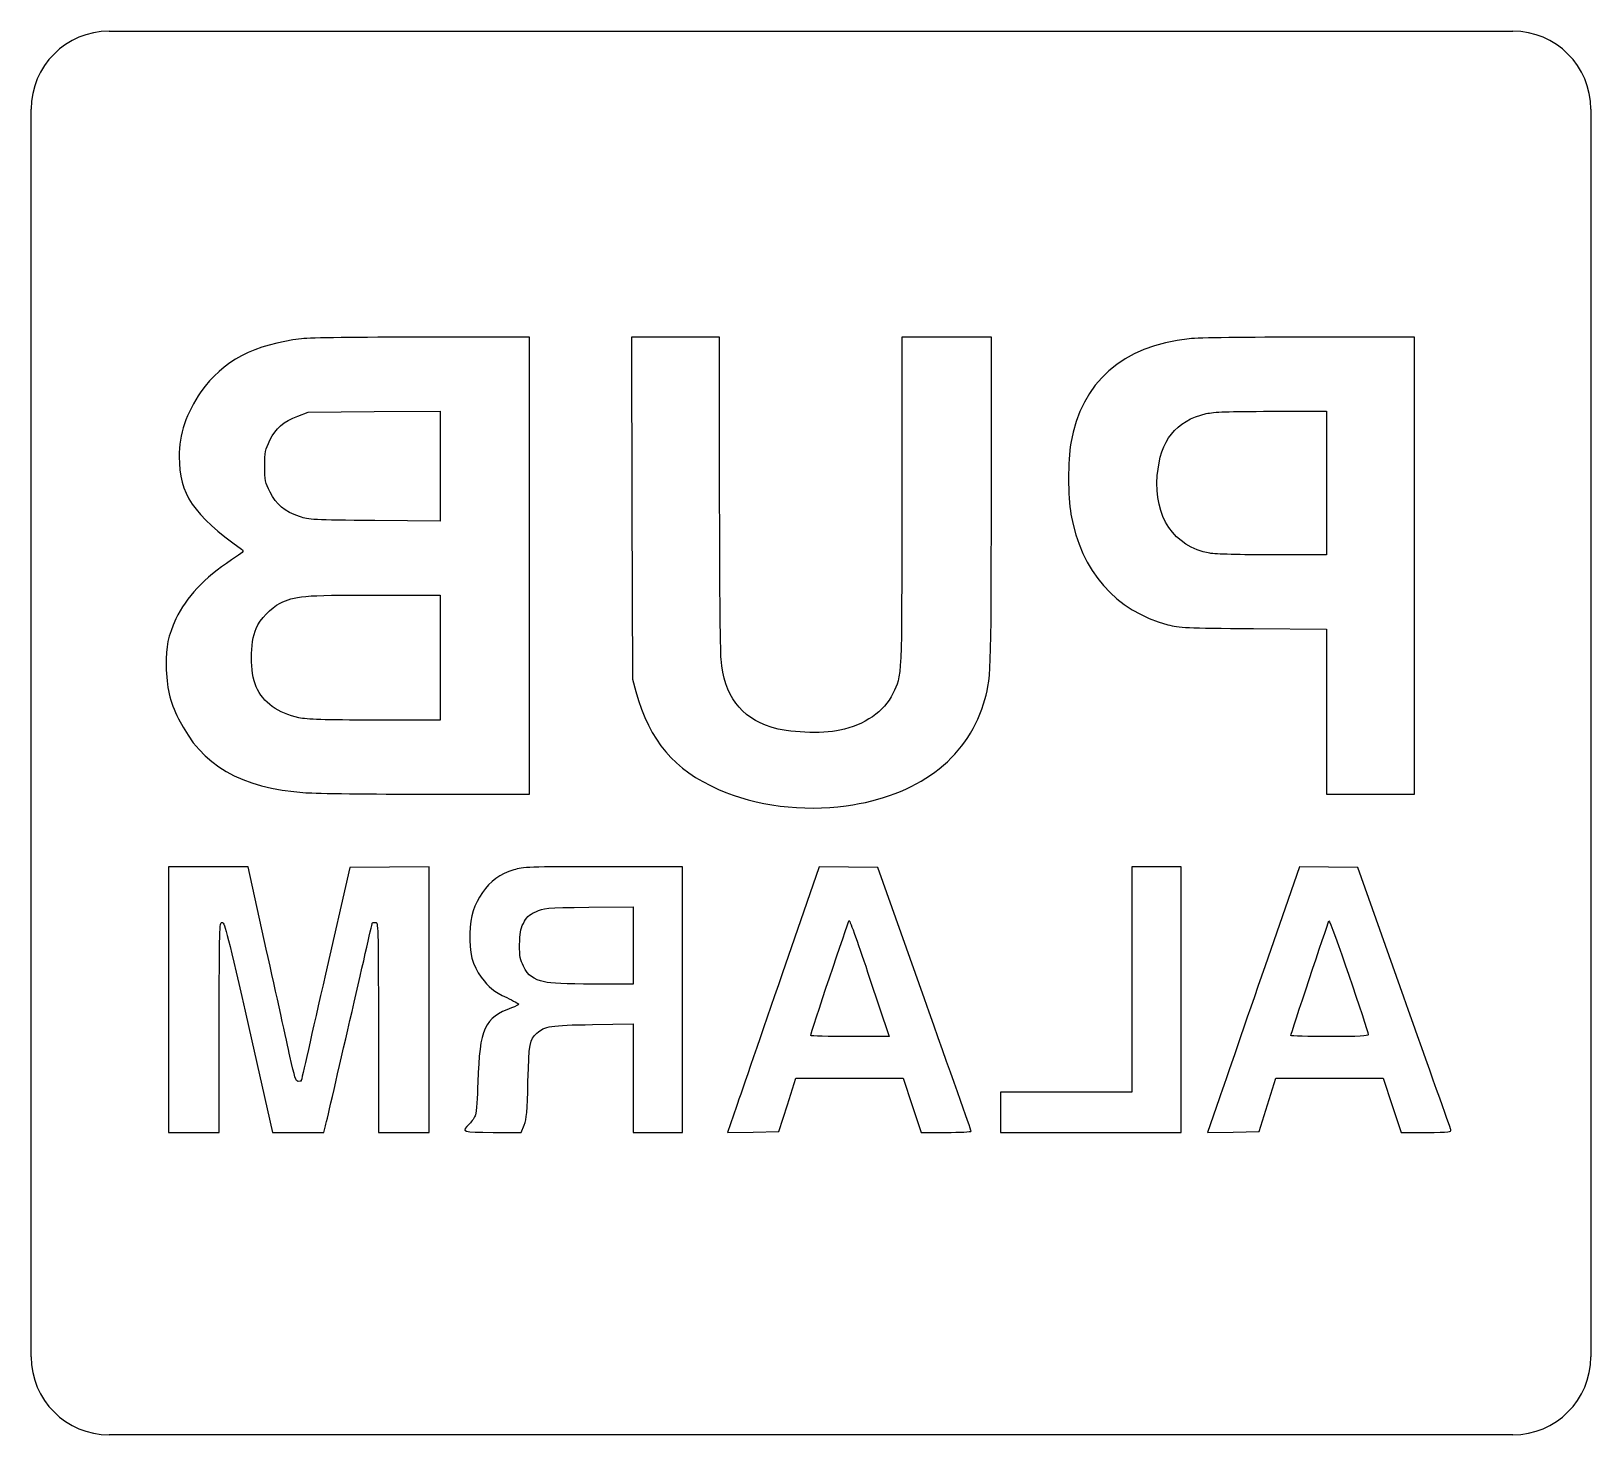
# Model space of a CAD drawing. Header units: millimetres. Extents: x 0 to 100, y 0 to 90.
import ezdxf

# ---------------------------------------------------------------- set-up
doc = ezdxf.new("R2010")
doc.units = ezdxf.units.MM
doc.layers.add('Layer_1', color=7, linetype='CONTINUOUS')

msp = doc.modelspace()

# ---------------------------------------------------------------- linework, layer by layer
at = {"layer": 'Layer_1'}
for p, q in [((5, 90), (95, 90)), ((0, 5), (0, 85)), ((100, 85), (100, 5)), ((95, 0), (5, 0))]:
    msp.add_line(p, q, dxfattribs=at)
at = {"layer": 'Layer_1', "color": 7}
for points in [[(31.961136, 55.727637), (31.961136, 70.380259), (25.125942, 70.380259)], [(44.141923, 60.554091), (44.138593, 70.380259), (41.313687, 70.380259), (38.488781, 70.380259), (38.518414, 59.415542), (38.54805, 48.450825), (38.769849, 47.658791)], [(61.562999, 59.861061), (61.563281, 70.380259), (58.692158, 70.380259), (55.821035, 70.380259), (55.819624, 59.861061)], [(88.690551, 55.727637), (88.690551, 70.380259), (81.954364, 70.380259)], [(17.095001, 65.320401), (17.75403, 65.575482), (21.98646, 65.607576), (26.21889, 65.639671), (26.21889, 62.113352), (26.21889, 58.587031), (22.035962, 58.620889)], [(79.507909, 65.626593), (83.047312, 65.628004), (83.047312, 61.024307), (83.047312, 56.420611), (79.600346, 56.420611)], [(17.209507, 58.874719), (17.209507, 58.874719)], [(75.565925, 56.527912), (75.565925, 56.527965)], [(25.402105, 41.077899), (31.961136, 41.07502), (31.961136, 55.727645), (31.961136, 55.727637)], [(78.369352, 51.693908), (83.047304, 51.654673), (83.047304, 46.364841), (83.047304, 41.075012), (85.868922, 41.075012), (88.690543, 41.075012), (88.690543, 55.727637), (88.690551, 55.727637)], [(21.986547, 53.844836), (26.21898, 53.84653), (26.21898, 49.83686), (26.21898, 45.827188), (22.036052, 45.828882)], [(17.161823, 45.977037), (17.161823, 45.977031), (17.161733, 45.977085)], [(52.256938, 40.333199), (52.257, 40.333199)], [(15.073221, 31.149849), (13.911583, 36.421825), (11.352866, 36.421825), (8.794149, 36.421825), (8.794149, 27.907463), (8.794149, 19.393101), (10.427719, 19.393101), (12.061289, 19.393101), (12.061289, 26.125387)], [(25.525862, 27.909122), (25.525862, 36.425155), (22.978296, 36.398739), (20.430732, 36.372323), (18.872076, 29.541033)], [(41.762553, 27.907451), (41.762553, 36.421814), (36.674264, 36.421814)], [(57.270622, 27.956953), (54.275541, 36.372312), (52.399982, 36.39853), (50.524427, 36.424749), (48.157073, 29.567243)], [(73.740916, 27.907451), (73.740916, 36.421814), (72.156848, 36.421814), (70.572779, 36.421814), (70.572779, 29.194506), (70.572779, 21.967199), (66.3651, 21.967199), (62.157421, 21.967199), (62.157421, 20.680144), (62.157421, 19.393089), (67.949168, 19.393089), (73.740916, 19.393089), (73.740916, 27.907451), (73.740916, 27.907451)], [(88.013317, 28.055957), (85.058577, 36.372312), (83.185045, 36.399123), (81.31151, 36.425934), (79.112025, 30.062859)], [(35.748047, 33.829749), (38.594419, 33.861299), (38.594419, 31.379394), (38.594419, 28.897493), (36.045061, 28.898904)], [(32.91411, 29.037277), (32.91411, 29.037413)], [(53.760251, 29.290402), (55.012308, 25.531349), (52.496105, 25.531349)], [(22.258722, 26.125475), (22.258722, 19.393188), (23.892292, 19.393188), (25.525862, 19.393188), (25.525862, 27.909221), (25.525862, 27.909122)], [(35.995556, 26.304003), (38.594419, 26.342625), (38.594419, 22.867857), (38.594419, 19.393089), (40.178485, 19.393089), (41.762553, 19.393089), (41.762553, 27.907451), (41.762553, 27.907451)], [(13.94951, 26.125712), (15.476934, 19.393752), (17.1235, 19.39347), (18.770069, 19.393188), (18.87461, 19.813956)], [(49.979904, 25.605585), (49.979904, 25.605585)], [(80.770213, 25.607148), (80.770213, 25.607148)], [(45.213171, 21.049031), (44.636622, 19.388323), (46.291449, 19.415472), (47.946276, 19.442622), (48.48862, 21.150445), (49.030963, 22.858267), (52.468354, 22.858267), (55.905744, 22.858267), (56.480106, 21.125694), (57.054468, 19.39312), (58.665406, 19.39312)], [(76.169785, 21.544052), (75.42703, 19.388323), (77.076732, 19.415472), (78.726431, 19.442622), (79.270431, 21.150445), (79.814431, 22.858267), (83.255242, 22.858267), (86.696053, 22.858267), (87.270418, 21.125694), (87.844779, 19.39312), (89.462388, 19.39312)], [(29.613182, 19.393089), (31.423404, 19.393089), (31.610249, 19.863359)], [(60.271025, 19.467373), (60.271025, 19.467342)], [(91.024026, 19.566377), (91.024026, 19.566345)]]:
    msp.add_lwpolyline(points, dxfattribs=at)
at = {"layer": 'Layer_1'}
for centre, start, end in [((5, 85), 90, 180), ((95, 85), 0, 90), ((5, 5), 180, 270), ((95, 5), 270, 0)]:
    msp.add_arc(centre, 5, start, end, dxfattribs=at)
at = {"layer": 'Layer_1', "color": 7}
for points in [[(17.33852, 70.274079), (14.327787, 69.938364), (12.245475, 68.841307), (10.885833, 66.874512)], [(25.125942, 70.380259), (20.919112, 70.380259), (17.924585, 70.33943), (17.33852, 70.274079)], [(74.256784, 70.275001), (69.950841, 69.803558), (67.346454, 67.506898), (66.661103, 63.576798)], [(81.954364, 70.380259), (77.865551, 70.380259), (74.840341, 70.338891), (74.256784, 70.275001)], [(10.885833, 66.874512), (9.944151, 65.512321), (9.486025, 64.148897), (9.488641, 62.716348)], [(15.307132, 63.768227), (15.69396, 64.553984), (16.159833, 64.95844), (17.095001, 65.320401)], [(72.206304, 61.510796), (72.397583, 63.782183), (73.371636, 65.012878), (75.346616, 65.478511)], [(75.346616, 65.478511), (75.834355, 65.593502), (76.732025, 65.625447), (79.507909, 65.626593)], [(14.981913, 62.113409), (14.981913, 63.03717), (15.004943, 63.154422), (15.307132, 63.768227)], [(66.661103, 63.576798), (66.467149, 62.46458), (66.469824, 60.16371), (66.666381, 59.032493)], [(9.488641, 62.716348), (9.493016, 60.321848), (10.386365, 58.996479), (13.488402, 56.782293)], [(15.312593, 60.447496), (15.004234, 61.07386), (14.981913, 61.186314), (14.981913, 62.113409)], [(75.565925, 56.527965), (73.268876, 56.947523), (71.982666, 58.855173), (72.206304, 61.510796)], [(17.209507, 58.874719), (16.239473, 59.2063), (15.705799, 59.648779), (15.312593, 60.447496)], [(44.235257, 49.730451), (44.185758, 50.27906), (44.143758, 55.149699), (44.141923, 60.554091)], [(55.819624, 59.861061), (55.817931, 48.391073), (55.833453, 48.725568), (55.251231, 47.53297)], [(61.059604, 46.861058), (61.557896, 48.475768), (61.562572, 48.596536), (61.562999, 59.861061)], [(66.666381, 59.032493), (67.300492, 55.383244), (69.549732, 52.816887), (72.877005, 51.946246)], [(22.035962, 58.620889), (18.020038, 58.653395), (17.827343, 58.663527), (17.209507, 58.874719)], [(12.844876, 56.096129), (11.079824, 54.929033), (9.934118, 53.71141), (9.28425, 52.311989)], [(13.488402, 56.782293), (13.664537, 56.656574), (13.618949, 56.607967), (12.844876, 56.096129)], [(79.600346, 56.420611), (77.55207, 56.420611), (75.915009, 56.464149), (75.565925, 56.527912)], [(14.423785, 51.710077), (14.687781, 52.306881), (15.367369, 53.020708), (15.955089, 53.318526)], [(15.955089, 53.318526), (16.900694, 53.797703), (17.419596, 53.842982), (21.986547, 53.844836)], [(9.28425, 52.311989), (8.763787, 51.191234), (8.643738, 50.612305), (8.658084, 49.292361)], [(14.422092, 47.96733), (14.017433, 48.882128), (14.018254, 50.793498), (14.423785, 51.710077)], [(72.877005, 51.946246), (73.642855, 51.745848), (73.970272, 51.730806), (78.369352, 51.693908)], [(8.658084, 49.292361), (8.672646, 47.953143), (8.890203, 47.015544), (9.442289, 45.912789)], [(47.439309, 45.369644), (45.472728, 46.008812), (44.444829, 47.40781), (44.235257, 49.730451)], [(17.161733, 45.977085), (15.829723, 46.259237), (14.868906, 46.957231), (14.422092, 47.96733)], [(38.769849, 47.658791), (39.663567, 44.467399), (41.210667, 42.637699), (44.075629, 41.383839)], [(55.251231, 47.53297), (54.685257, 46.373652), (53.442576, 45.509787), (51.857436, 45.173728)], [(52.257, 40.333199), (56.786094, 40.953535), (59.963781, 43.310048), (61.059604, 46.861058)], [(9.442289, 45.912789), (10.957554, 42.886153), (13.375877, 41.48102), (17.602112, 41.171633)], [(22.036052, 45.828882), (18.726982, 45.830293), (17.708705, 45.861193), (17.161823, 45.977037)], [(51.857436, 45.173728), (50.696963, 44.927701), (48.499228, 45.025158), (47.439309, 45.369644)], [(17.602112, 41.171633), (18.284644, 41.121669), (21.794639, 41.079488), (25.402105, 41.077899)], [(44.075629, 41.383839), (46.488525, 40.327829), (49.445387, 39.94811), (52.256938, 40.333199)], [(30.941151, 36.222647), (30.062283, 35.951191), (29.415037, 35.485525), (28.939552, 34.782574)], [(36.674264, 36.421814), (31.855808, 36.421814), (31.551781, 36.411259), (30.941151, 36.222647)], [(28.939552, 34.782574), (28.392947, 33.974479), (28.180447, 33.286937), (28.124455, 32.145323)], [(31.555639, 32.795639), (31.755108, 33.201743), (31.880437, 33.319314), (32.347154, 33.538171)], [(32.347154, 33.538171), (32.899505, 33.797184), (32.912826, 33.798324), (35.748047, 33.829749)], [(52.444472, 32.97831), (52.479521, 33.01744), (53.071623, 31.357883), (53.760251, 29.290402)], [(83.206982, 32.956667), (83.262425, 33.091157), (85.720425, 25.951646), (85.720425, 25.656114)], [(12.061289, 26.125387), (12.061289, 32.572619), (12.068937, 32.857672), (12.241688, 32.857672)], [(12.241688, 32.857672), (12.399473, 32.857672), (12.613555, 32.01379), (13.94951, 26.125712)], [(18.87461, 19.813956), (19.06049, 20.562121), (21.862705, 32.740349), (21.862705, 32.800016)], [(21.862705, 32.800016), (21.862705, 32.831775), (21.951809, 32.857759), (22.060715, 32.857759)], [(22.060715, 32.857759), (22.256781, 32.857759), (22.258722, 32.791759), (22.258722, 26.125475)], [(28.124455, 32.145323), (28.066907, 30.971964), (28.304673, 30.054336), (28.85206, 29.337217)], [(31.318126, 31.4221), (31.318409, 32.160938), (31.359128, 32.395555), (31.555639, 32.795639)], [(49.979904, 25.605585), (49.979904, 25.732207), (52.376942, 32.902915), (52.444472, 32.97831)], [(80.770213, 25.607148), (80.770213, 25.680368), (83.082943, 32.65577), (83.206982, 32.956667)], [(16.589702, 24.269057), (16.394537, 25.153908), (15.712121, 28.250264), (15.073221, 31.149849)], [(31.565119, 30.041187), (31.355552, 30.455966), (31.317686, 30.667658), (31.318126, 31.4221)], [(32.91411, 29.037413), (32.169357, 29.212622), (31.871937, 29.433929), (31.565119, 30.041187)], [(79.112025, 30.062859), (77.902311, 26.563165), (76.578302, 22.729701), (76.169785, 21.544052)], [(18.872076, 29.541033), (18.014814, 25.783822), (17.312315, 22.698603), (17.310966, 22.684989)], [(28.85206, 29.337217), (29.363153, 28.667648), (29.640219, 28.447328), (30.494828, 28.030898)], [(36.045061, 28.898904), (34.22707, 28.900033), (33.328852, 28.939705), (32.91411, 29.037277)], [(48.157073, 29.567243), (46.855027, 25.795616), (45.530273, 21.962421), (45.213171, 21.049031)], [(30.494828, 28.030898), (30.913538, 27.826871), (31.258815, 27.636137), (31.262111, 27.607043)], [(91.024026, 19.566345), (90.993242, 19.661638), (89.638423, 23.481962), (88.013317, 28.055957)], [(30.800923, 27.380994), (29.051275, 26.732529), (28.757439, 26.084392), (28.638291, 22.610725)], [(31.262111, 27.607043), (31.265413, 27.577949), (31.057872, 27.476227), (30.800923, 27.380994)], [(60.271025, 19.467342), (60.26809, 19.508179), (58.917919, 23.328506), (57.270622, 27.956953)], [(32.424892, 25.750565), (32.935, 26.212208), (33.265471, 26.263428), (35.995556, 26.304003)], [(31.854481, 22.660226), (31.914806, 25.106026), (31.955342, 25.325629), (32.424892, 25.750565)], [(52.496105, 25.531349), (51.112194, 25.531349), (49.979904, 25.564756), (49.979904, 25.605585)], [(83.245319, 25.531349), (81.884012, 25.531349), (80.770213, 25.565459), (80.770213, 25.607148)], [(85.720425, 25.656114), (85.720425, 25.559092), (85.17008, 25.531349), (83.245319, 25.531349)], [(17.126528, 22.660238), (16.97191, 22.660238), (16.891186, 22.902159), (16.589702, 24.269057)], [(17.310966, 22.684989), (17.309555, 22.671385), (17.226618, 22.660238), (17.126528, 22.660238)], [(28.638291, 22.610725), (28.60467, 21.630584), (28.535593, 20.691204), (28.484785, 20.523217)], [(31.610249, 19.863359), (31.767393, 20.258874), (31.806216, 20.70347), (31.854481, 22.660226)], [(28.484785, 20.523217), (28.433976, 20.355227), (28.25978, 20.090717), (28.097683, 19.935419)], [(28.097683, 19.935419), (27.556632, 19.417058), (27.623612, 19.393089), (29.613182, 19.393089)], [(58.665406, 19.39312), (59.55142, 19.39312), (60.273949, 19.426533), (60.271025, 19.467373)], [(89.462388, 19.39312), (90.958286, 19.39312), (91.075785, 19.406159), (91.024026, 19.566377)]]:
    msp.add_open_spline(points, degree=3, dxfattribs=at)

doc.saveas('drawing.dxf')
